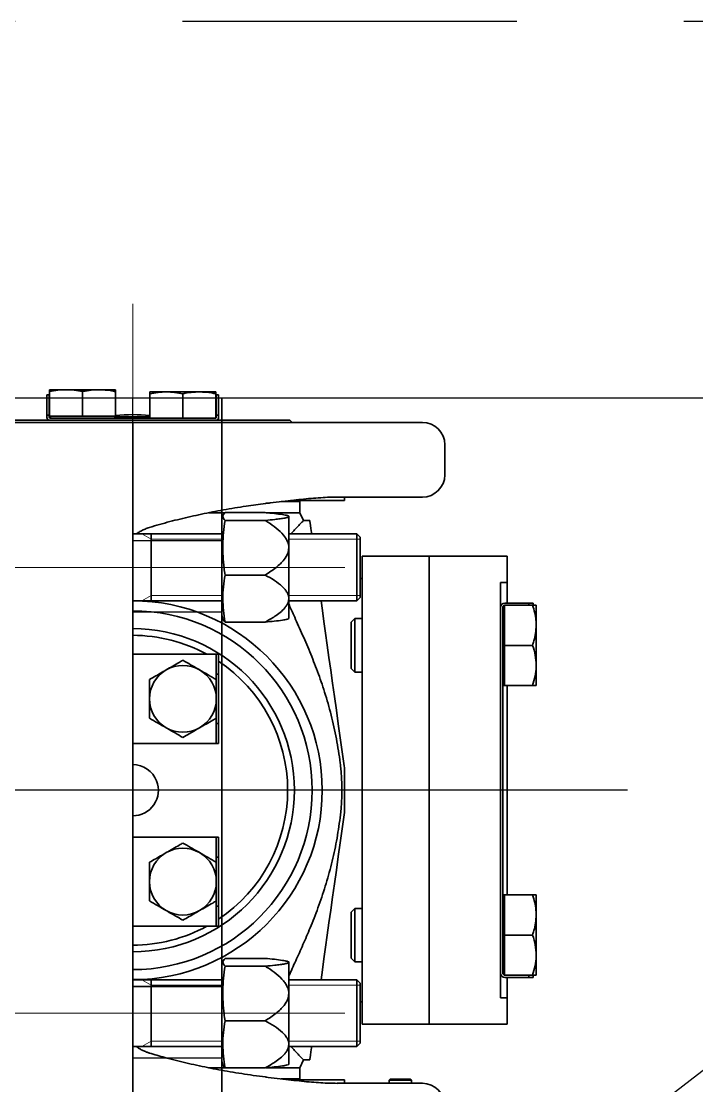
# Model space of a CAD drawing. Extents: x 39751 to 116307, y -36149 to -14965.
# Drawn here: x 44695.7 to 44998.7, y -20708.6 to -20231 of the extents above; entities that cross this region are included whole.
import ezdxf

# ---------------------------------------------------------------- set-up
doc = ezdxf.new("R2010")
doc.units = 0
doc.header["$LTSCALE"] = 1500
for name, pattern in [('CENTER', [1.32, 1.2, -0.05, 0.02, -0.05]), ('CENTER1', [1.02, 0.9, -0.05, 0.02, -0.05]), ('DASHED', [0.35, 0.3, -0.05]), ('HIDDEN1', [0.15, 0.1, -0.05]), ('PHAN', [0.76, 0.57, -0.05, 0.02, -0.05, 0.02, -0.05])]:
    doc.linetypes.add(name, pattern=pattern)
for name, color, linetype, lineweight in [('01-粗实线', 7, 'Continuous', 35), ('02-细实线', 3, 'Continuous', 18), ('05-中心线', 1, 'CENTER', 18)]:
    doc.layers.add(name, color=color, linetype=linetype, lineweight=lineweight)
doc.layers.add('confine6', color=4, linetype='CENTER1')
doc.layers.add('confine9', color=1, linetype='PHAN')

# ---------------------------------------------------------------- blocks, each defined once
blk = doc.blocks.new('A$C24265A49')
blk.add_line((0, 386), (1327.66, 386))
at = {"color": 7}
for p, q in [((391.79, 30.84), (391.79, 386)), ((431.79, 30.84), (431.79, 386)), ((431.79, 386), (431.79, 35)), ((832.68, 227.17), (602.68, 49.6))]:
    blk.add_line(p, q, dxfattribs=at)
at = {"color": 7, "linetype": 'DASHED'}
blk.add_line((391.79, 30.84), (391.79, 386), dxfattribs=at)
at = {"color": 7, "linetype": 'DASHED', "ltscale": 0.1}
for p, q in [((391.79, 322), (431.79, 322)), ((391.79, 322), (431.79, 322)), ((391.79, 290), (431.79, 290)), ((391.79, 290), (431.79, 290)), ((391.79, 122), (431.79, 122)), ((391.79, 122), (431.79, 122)), ((431.79, 122), (391.79, 122)), ((391.79, 90), (431.79, 90)), ((391.79, 90), (431.79, 90))]:
    blk.add_line(p, q, dxfattribs=at)
blk = doc.blocks.new('A$C4F9C0831')
at = {"layer": '01-粗实线'}
for p, q in [((1682.78, 444.93), (1675.36, 444.93)), ((1697.61, 444.93), (1682.78, 444.93)), ((1705.03, 444.93), (1697.61, 444.93)), ((1674.2, 442.56), (1675.2, 442.56)), ((1674.2, 433.56), (1674.2, 442.56)), ((1675.2, 442.56), (1675.2, 433.56)), ((1675.36, 433.02), (1675.36, 444.09)), ((1690.2, 433.02), (1690.2, 444.09)), ((1705.03, 433.02), (1705.03, 444.09)), ((1727.78, 443.93), (1720.36, 443.93)), ((1720.36, 432.22), (1720.36, 443.09)), ((1742.61, 443.93), (1727.78, 443.93)), ((1735.2, 432.22), (1735.2, 443.09)), ((1750.03, 443.93), (1742.61, 443.93)), ((1750.03, 432.25), (1750.03, 443.09)), ((1750.2, 442.56), (1751.2, 442.56)), ((1750.2, 433.56), (1750.2, 442.56)), ((1751.2, 442.56), (1751.2, 433.56)), ((1642.2, 431.22), (1675.5, 431.22)), ((1655.68, 430.22), (1662.7, 430.22)), ((1662.7, 430.22), (1712.7, 430.22)), ((1674.2, 433.56), (1674.2, 432.52)), ((1675.2, 433.56), (1674.2, 433.56)), ((1675.2, 433.56), (1675.2, 432.52)), ((1675.33, 432.99), (1676.1, 432.22)), ((1681.62, 433.02), (1675.36, 433.02)), ((1675.5, 432.22), (1749.9, 432.22)), ((1675.5, 431.22), (1677.35, 431.22)), ((1677.35, 431.22), (1748.04, 431.22)), ((1683.94, 433.02), (1681.62, 433.02)), ((1690.2, 433.02), (1683.94, 433.02)), ((1696.46, 433.02), (1690.2, 433.02)), ((1698.77, 433.02), (1696.46, 433.02)), ((1705.03, 433.02), (1698.77, 433.02)), ((1704.29, 432.22), (1705.06, 432.99)), ((1720.36, 432.74), (1704.81, 432.74)), ((1712.59, 430.22), (1717.23, 430.22)), ((1712.7, 430.22), (1712.7, 390.22)), ((1717.23, 430.22), (1771.03, 430.22)), ((1748.04, 431.22), (1749.9, 431.22)), ((1749.9, 431.22), (1783.2, 431.22)), ((1750.2, 432.52), (1750.2, 433.56)), ((1751.2, 433.56), (1750.2, 433.56)), ((1751.2, 432.52), (1751.2, 433.56)), ((1771.03, 430.22), (1842.7, 430.22)), ((1784.2, 430.22), (1783.2, 431.22)), ((1852.7, 406.72), (1852.7, 420.22)), ((1804.38, 396.72), (1804.01, 396.7)), ((1842.7, 396.72), (1804.38, 396.72)), ((1807.7, 395.22), (1807.7, 396.72)), ((1779.34, 394.72), (1787.7, 394.72)), ((1807.7, 395.22), (1783.54, 395.22)), ((1787.7, 389.72), (1787.7, 394.72)), ((1712.7, 362.64), (1712.7, 390.22)), ((1746.84, 389.72), (1754.13, 389.72)), ((1753.19, 388.43), (1752.7, 386.59)), ((1754.09, 389.75), (1772.14, 389.75)), ((1772.58, 389.72), (1787.7, 389.72)), ((1782.7, 388.22), (1782.06, 388.43)), ((1782.7, 388.02), (1782.7, 388.22)), ((1782.7, 374.03), (1782.7, 388.02)), ((1789.34, 386.19), (1787.7, 389.72)), ((1752.7, 345.47), (1752.7, 386.59)), ((1754.09, 386.29), (1772.14, 386.29)), ((1792.1, 386.22), (1789.28, 386.22)), ((1752.7, 380.22), (1712.7, 380.22)), ((1721.02, 380.22), (1721.02, 350.22)), ((1813.2, 380.22), (1782.7, 380.22)), ((1814.7, 378.72), (1813.2, 380.22)), ((1813.2, 373.2), (1813.2, 380.22)), ((1814.7, 378.72), (1814.7, 372.41)), ((1782.7, 351.22), (1782.7, 374.03)), ((1813.2, 350.22), (1813.2, 373.2)), ((1814.7, 372.41), (1814.7, 351.72)), ((1845.7, 370.22), (1815.7, 370.22)), ((1815.7, 370.22), (1815.7, 367.39)), ((1880.7, 370.22), (1845.7, 370.22)), ((1845.7, 370.22), (1845.7, 367.39)), ((1880.7, 370.22), (1880.7, 367.39)), ((1815.7, 367.39), (1815.7, 350.65)), ((1845.7, 350.65), (1845.7, 367.39)), ((1880.7, 367.39), (1880.7, 358.43)), ((1712.7, 362.64), (1712.7, 341.43)), ((1754.09, 361.76), (1772.14, 361.76)), ((1815.7, 360.22), (1814.7, 360.22)), ((1880.7, 358.43), (1877.7, 358.43)), ((1877.7, 350.65), (1877.7, 358.43)), ((1880.7, 349.22), (1880.7, 358.43)), ((1712.7, 350.22), (1752.7, 350.22)), ((1782.7, 351.22), (1782.7, 342.22)), ((1782.7, 350.22), (1813.2, 350.22)), ((1813.2, 350.22), (1814.7, 351.72)), ((1815.7, 350.65), (1815.7, 326.37)), ((1845.7, 326.37), (1845.7, 350.65)), ((1877.7, 347.22), (1877.7, 350.65)), ((1890.34, 349.22), (1879.7, 349.22)), ((1890.34, 348.22), (1890.34, 349.22)), ((1890.34, 349.22), (1892.34, 349.22)), ((1892.34, 349.22), (1892.34, 348.22)), ((1752.7, 343.84), (1752.7, 345.47)), ((1877.7, 347.22), (1877.7, 336.62)), ((1878.7, 347.22), (1878.7, 183.22)), ((1879.5, 339.22), (1879.5, 348.19)), ((1890.34, 348.22), (1879.7, 348.22)), ((1892.34, 348.22), (1890.34, 348.22)), ((1893.7, 339.22), (1893.7, 348.22)), ((1712.7, 341.43), (1712.7, 324)), ((1752.7, 343.84), (1753.19, 342)), ((1754.09, 340.68), (1772.14, 340.68)), ((1782.06, 342), (1782.7, 342.22)), ((1812.34, 342.22), (1810.7, 340.57)), ((1810.7, 340.57), (1810.7, 319.86)), ((1815.7, 342.22), (1812.34, 342.22)), ((1812.34, 342.22), (1812.34, 318.22)), ((1879.5, 330.22), (1879.5, 339.22)), ((1893.7, 321.22), (1893.7, 339.22)), ((1877.7, 326.37), (1877.7, 336.62)), ((1879.5, 321.22), (1879.5, 330.22)), ((1879.5, 330.22), (1892.09, 330.22)), ((1749.9, 326.22), (1712.7, 326.22)), ((1750.2, 326.22), (1749.9, 326.22)), ((1750.2, 326.22), (1751.2, 326.22)), ((1750.2, 317.22), (1750.2, 326.22)), ((1751.2, 326.22), (1751.2, 317.22)), ((1815.7, 326.37), (1815.7, 204.06)), ((1845.7, 204.06), (1845.7, 326.37)), ((1877.7, 322.8), (1877.7, 326.37)), ((1712.7, 324), (1712.7, 302.79)), ((1877.7, 322.8), (1877.7, 207.63)), ((1879.5, 312.22), (1879.5, 321.22)), ((1893.7, 312.22), (1893.7, 321.22)), ((1751.2, 317.22), (1750.2, 317.22)), ((1750.2, 314.88), (1750.2, 317.22)), ((1751.2, 295.22), (1751.2, 317.22)), ((1810.7, 319.86), (1812.34, 318.22)), ((1812.34, 318.22), (1815.7, 318.22)), ((1878.7, 312.22), (1879.5, 312.22)), ((1879.5, 312.22), (1892.09, 312.22)), ((1880.7, 218.22), (1880.7, 312.22)), ((1712.7, 302.79), (1712.7, 227.64)), ((1750.2, 295.22), (1750.2, 297.55)), ((1750.2, 295.22), (1751.2, 295.22)), ((1750.2, 286.22), (1750.2, 295.22)), ((1751.2, 295.22), (1751.2, 286.22)), ((1712.7, 286.22), (1749.9, 286.22)), ((1749.9, 286.22), (1750.2, 286.22)), ((1751.2, 286.22), (1750.2, 286.22)), ((1807.56, 276.22), (1807.7, 275.22)), ((1807.7, 275.22), (1807.7, 255.22)), ((1807.7, 255.22), (1807.56, 254.22)), ((1749.9, 244.22), (1712.7, 244.22)), ((1750.2, 244.22), (1749.9, 244.22)), ((1750.2, 244.22), (1751.2, 244.22)), ((1750.2, 235.22), (1750.2, 244.22)), ((1751.2, 244.22), (1751.2, 235.22)), ((1751.2, 235.22), (1750.2, 235.22)), ((1750.2, 232.88), (1750.2, 235.22)), ((1751.2, 213.22), (1751.2, 235.22)), ((1712.7, 227.64), (1712.7, 206.43)), ((1750.2, 213.22), (1750.2, 215.55)), ((1879.5, 218.22), (1878.7, 218.22)), ((1879.5, 209.22), (1879.5, 218.22)), ((1879.5, 218.22), (1892.09, 218.22)), ((1893.7, 209.22), (1893.7, 218.22)), ((1750.2, 213.22), (1751.2, 213.22)), ((1750.2, 204.22), (1750.2, 213.22)), ((1751.2, 213.22), (1751.2, 204.22)), ((1812.34, 212.22), (1810.7, 210.57)), ((1810.7, 210.57), (1810.7, 189.86)), ((1815.7, 212.22), (1812.34, 212.22)), ((1812.34, 212.22), (1812.34, 188.22)), ((1712.7, 206.43), (1712.7, 189)), ((1877.7, 204.06), (1877.7, 207.63)), ((1879.5, 200.22), (1879.5, 209.22)), ((1893.7, 191.22), (1893.7, 209.22)), ((1712.7, 204.22), (1749.9, 204.22)), ((1749.9, 204.22), (1750.2, 204.22)), ((1751.2, 204.22), (1750.2, 204.22)), ((1815.7, 204.06), (1815.7, 179.78)), ((1845.7, 179.78), (1845.7, 204.06)), ((1877.7, 193.81), (1877.7, 204.06)), ((1879.5, 191.22), (1879.5, 200.22)), ((1879.5, 200.22), (1892.09, 200.22)), ((1877.7, 193.81), (1877.7, 183.22)), ((1879.5, 182.24), (1879.5, 191.22)), ((1893.7, 182.22), (1893.7, 191.22)), ((1712.7, 189), (1712.7, 167.79)), ((1753.19, 188.43), (1752.7, 186.59)), ((1752.7, 145.47), (1752.7, 186.59)), ((1754.09, 189.75), (1772.14, 189.75)), ((1754.09, 186.29), (1772.14, 186.29)), ((1782.7, 188.22), (1782.06, 188.43)), ((1782.7, 188.02), (1782.7, 188.22)), ((1782.7, 174.03), (1782.7, 188.02)), ((1810.7, 189.86), (1812.34, 188.22)), ((1812.34, 188.22), (1815.7, 188.22)), ((1877.7, 179.78), (1877.7, 183.22)), ((1879.7, 182.22), (1890.34, 182.22)), ((1890.34, 181.22), (1890.34, 182.22)), ((1890.34, 182.22), (1892.34, 182.22)), ((1892.34, 182.22), (1892.34, 181.22)), ((1752.7, 180.22), (1712.7, 180.22)), ((1721.02, 180.22), (1721.02, 150.22)), ((1813.2, 180.22), (1782.7, 180.22)), ((1814.7, 178.72), (1813.2, 180.22)), ((1813.2, 173.2), (1813.2, 180.22)), ((1814.7, 178.72), (1814.7, 172.41)), ((1815.7, 179.78), (1815.7, 163.04)), ((1845.7, 163.04), (1845.7, 179.78)), ((1877.7, 172), (1877.7, 179.78)), ((1879.7, 181.22), (1890.34, 181.22)), ((1880.7, 172), (1880.7, 181.22)), ((1892.34, 181.22), (1890.34, 181.22)), ((1782.7, 151.22), (1782.7, 174.03)), ((1813.2, 150.22), (1813.2, 173.2)), ((1814.7, 172.41), (1814.7, 151.72)), ((1877.7, 172), (1880.7, 172)), ((1880.7, 172), (1880.7, 163.04)), ((1712.7, 140.22), (1712.7, 167.79)), ((1814.7, 170.22), (1815.7, 170.22)), ((1815.7, 163.04), (1815.7, 160.22)), ((1845.7, 163.04), (1845.7, 160.22)), ((1880.7, 163.04), (1880.7, 160.22)), ((1754.09, 161.76), (1772.14, 161.76)), ((1815.7, 160.22), (1845.7, 160.22)), ((1845.7, 160.22), (1880.7, 160.22)), ((1712.7, 150.22), (1752.7, 150.22)), ((1782.7, 142.22), (1782.7, 151.22)), ((1782.7, 150.22), (1813.2, 150.22)), ((1813.2, 150.22), (1814.7, 151.72)), ((1752.7, 143.84), (1752.7, 145.47)), ((1752.7, 143.84), (1753.19, 142)), ((1787.7, 140.72), (1789.34, 144.24)), ((1789.28, 144.22), (1792.1, 144.22)), ((1712.7, 140.22), (1712.7, 100.22)), ((1754.12, 140.72), (1746.69, 140.72)), ((1746.7, 140.72), (1754.13, 140.72)), ((1754.09, 140.68), (1772.14, 140.68)), ((1772.58, 140.72), (1787.7, 140.72)), ((1787.7, 140.72), (1772.59, 140.72)), ((1782.06, 142), (1782.7, 142.22)), ((1787.7, 135.72), (1787.7, 140.72)), ((1787.7, 135.72), (1779.34, 135.72)), ((1807.7, 135.22), (1783.53, 135.22)), ((1807.7, 133.72), (1807.7, 135.22)), ((1828.2, 135.62), (1827.7, 135.12)), ((1827.7, 135.12), (1827.7, 133.72)), ((1835.96, 135.12), (1827.7, 135.12)), ((1828.2, 135.62), (1835.64, 135.62)), ((1835.64, 135.62), (1837.2, 135.62)), ((1837.7, 135.12), (1835.96, 135.12)), ((1837.7, 135.12), (1837.2, 135.62)), ((1837.7, 133.72), (1837.7, 135.12)), ((1804.38, 133.72), (1842.7, 133.72))]:
    blk.add_line(p, q, dxfattribs=at)
at = {"layer": '01-粗实线', "flags": 128}
for points in [[(1792.1, 386.22), (1792.1, 386.17), (1792.15, 385.81), (1792.25, 385.1), (1792.4, 384.02), (1792.6, 382.6), (1792.85, 380.83), (1792.94, 380.22)], [(1797.16, 350.22), (1797.77, 345.85), (1798.47, 340.87), (1799.2, 335.69), (1799.95, 330.31), (1800.74, 324.75), (1801.54, 319.03), (1802.36, 313.18), (1803.2, 307.21), (1804.05, 301.13), (1804.92, 294.97), (1805.79, 288.75), (1806.67, 282.49), (1807.56, 276.22)], [(1807.56, 254.22), (1806.67, 247.94), (1805.79, 241.68), (1804.92, 235.46), (1804.05, 229.3), (1803.2, 223.22), (1802.36, 217.25), (1801.54, 211.4), (1800.74, 205.68), (1799.95, 200.12), (1799.2, 194.74), (1798.47, 189.56), (1797.77, 184.58), (1797.16, 180.22)], [(1792.94, 150.22), (1792.85, 149.6), (1792.6, 147.83), (1792.4, 146.41), (1792.25, 145.33), (1792.15, 144.62), (1792.1, 144.26), (1792.1, 144.22)]]:
    blk.add_lwpolyline(points, dxfattribs=at)
at = {"layer": '01-粗实线'}
for centre, radius, start, end in [((1675.5, 432.52), 1.3, 180, 270), ((1675.5, 432.52), 0.3, 180, 270), ((1712.7, 365.59), 68.13, 83.5398, 96.4602), ((1749.9, 432.52), 0.3, 270, 360), ((1749.9, 432.52), 1.3, 270, 0), ((1842.7, 420.22), 10, 0, 90), ((1842.7, 406.72), 10, 270, 0), ((1712.7, 265.22), 84.99, 270, 90), ((1879.7, 347.22), 2, 90, 180), ((1712.7, 265.22), 80.5, 0, 90), ((1879.7, 347.22), 1, 90, 180), ((1712.7, 265.22), 72.5, 270, 90), ((1712.7, 265.22), 69.5, 61.3659, 90), ((1735.2, 306.22), 15, 60, 120), ((1712.7, 265.22), 69.5, 303.6389, 56.3611), ((1735.2, 306.22), 15, 120, 180), ((1735.2, 306.22), 15, 0, 60), ((1735.2, 306.22), 15, 180, 240), ((1735.2, 306.22), 15, 300, 0), ((1735.2, 306.22), 15, 240, 300), ((1712.7, 265.22), 11.5, 21.3473, 90), ((1712.7, 265.22), 93.86, 353.2699, 6.7301), ((1712.7, 265.22), 11.5, 270, 21.3473), ((1712.7, 265.22), 80.5, 270, 0), ((1735.2, 224.22), 15, 60, 120), ((1735.2, 224.22), 15, 120, 180), ((1735.2, 224.22), 15, 0, 60), ((1735.2, 224.22), 15, 180, 240), ((1735.2, 224.22), 15, 300, 0), ((1735.2, 224.22), 15, 240, 300), ((1712.7, 265.22), 69.5, 270, 298.6341), ((1879.7, 183.22), 2, 180, 270), ((1879.7, 183.22), 1, 180, 270), ((1842.7, 123.72), 10, 0, 90)]:
    blk.add_arc(centre, radius, start, end, dxfattribs=at)
for points, knots in [([(1675.36, 444.09), (1676.59, 444.33), (1679.04, 444.8), (1681.53, 444.89), (1682.78, 444.93)], [0, 0, 0, 0, 0.498112, 1, 1, 1, 1]), ([(1675.36, 444.93), (1675.36, 444.89), (1675.36, 444.81), (1675.36, 444.33), (1675.36, 444.09)], [0, 0, 0, 0, 0.49778, 1, 1, 1, 1]), ([(1682.78, 444.93), (1684.02, 444.89), (1686.51, 444.81), (1688.96, 444.33), (1690.2, 444.09)], [0, 0, 0, 0, 0.497781, 1, 1, 1, 1]), ([(1690.2, 444.09), (1690.26, 444.11), (1691.51, 444.37), (1693.98, 444.8), (1696.4, 444.89), (1697.61, 444.93)], [0, 0, 0, 0, 0.026969, 0.511713, 1, 1, 1, 1]), ([(1697.61, 444.93), (1699.47, 444.84), (1701.96, 444.72), (1704.41, 444.22), (1705.03, 444.09)], [0, 0, 0, 0, 0.746933, 1, 1, 1, 1]), ([(1705.03, 444.09), (1705.03, 444.33), (1705.03, 444.8), (1705.03, 444.89), (1705.03, 444.93)], [0, 0, 0, 0, 0.498113, 1, 1, 1, 1]), ([(1720.36, 443.09), (1721.59, 443.33), (1724.04, 443.8), (1726.53, 443.89), (1727.78, 443.93)], [0, 0, 0, 0, 0.498112, 1, 1, 1, 1]), ([(1720.36, 443.93), (1720.36, 443.89), (1720.36, 443.81), (1720.36, 443.33), (1720.36, 443.09)], [0, 0, 0, 0, 0.49778, 1, 1, 1, 1]), ([(1727.78, 443.93), (1729.02, 443.89), (1731.51, 443.81), (1733.96, 443.33), (1735.2, 443.09)], [0, 0, 0, 0, 0.497781, 1, 1, 1, 1]), ([(1735.2, 443.09), (1735.26, 443.11), (1736.51, 443.37), (1738.98, 443.8), (1741.4, 443.89), (1742.61, 443.93)], [0, 0, 0, 0, 0.02697, 0.511713, 1, 1, 1, 1]), ([(1742.61, 443.93), (1744.47, 443.84), (1746.96, 443.72), (1749.41, 443.22), (1750.03, 443.09)], [0, 0, 0, 0, 0.746933, 1, 1, 1, 1]), ([(1750.03, 443.09), (1750.03, 443.33), (1750.03, 443.8), (1750.03, 443.89), (1750.03, 443.93)], [0, 0, 0, 0, 0.498113, 1, 1, 1, 1]), ([(1772.25, 393.88), (1772.96, 393.96), (1775.52, 394.28), (1779.78, 394.79), (1784.78, 395.37), (1789.46, 395.86), (1793.84, 396.26), (1798.05, 396.55), (1801.45, 396.7), (1803.35, 396.7), (1804.01, 396.7)], [0, 0, 0, 0, 0.0598138, 0.2157321, 0.3696006, 0.505001, 0.6468535, 0.7878063, 0.9250895, 1, 1, 1, 1]), ([(1720.09, 383.13), (1721.64, 383.58), (1726.24, 384.93), (1734.04, 386.96), (1743.59, 389.14), (1753.46, 391.06), (1763.05, 392.65), (1769.36, 393.48), (1772.27, 393.86)], [0, 0, 0, 0, 0.090548, 0.269117, 0.452516, 0.641219, 0.834677, 1, 1, 1, 1]), ([(1754.09, 386.29), (1753.83, 386.58), (1753.3, 387.14), (1753.05, 388.01), (1753.29, 388.88), (1753.82, 389.46), (1754.09, 389.75)], [0, 0, 0, 0, 0.247646, 0.49521, 0.747561, 1, 1, 1, 1]), ([(1772.14, 389.75), (1773.53, 389.62), (1776.31, 389.37), (1779.25, 389), (1781.05, 388.69), (1782.14, 388.43), (1782.66, 388.2), (1782.69, 388.05), (1782.7, 388.02)], [0, 0, 0, 0, 0.289379, 0.577548, 0.689126, 0.800476, 0.962059, 1, 1, 1, 1]), ([(1782.7, 388.02), (1782.64, 387.92), (1782.53, 387.75), (1781.8, 387.52), (1780.67, 387.27), (1778.89, 386.99), (1775.97, 386.64), (1773.61, 386.43), (1772.14, 386.29)], [0, 0, 0, 0, 0.124847, 0.224528, 0.324424, 0.508314, 0.692772, 1, 1, 1, 1]), ([(1714.41, 380.22), (1714.47, 380.27), (1714.87, 380.61), (1715.84, 381.24), (1717.36, 382.04), (1718.81, 382.66), (1719.83, 382.97), (1720.18, 383.08)], [0, 0, 0, 0, 0.055693, 0.333518, 0.601481, 0.861406, 1, 1, 1, 1]), ([(1754.09, 361.76), (1753.94, 362.79), (1753.56, 365.58), (1753.18, 370.17), (1753.08, 375.53), (1753.38, 380.91), (1753.85, 384.5), (1754.09, 386.29)], [0, 0, 0, 0, 0.126674, 0.343326, 0.559942, 0.779944, 1, 1, 1, 1]), ([(1772.14, 386.29), (1772.55, 386.03), (1774.27, 384.94), (1777.18, 382.89), (1779.86, 380.37), (1781.46, 378.17), (1782.4, 376.34), (1782.7, 374.89), (1782.7, 374.03), (1782.7, 374.03)], [0, 0, 0, 0, 0.085568, 0.355657, 0.624456, 0.733671, 0.842627, 0.998236, 1, 1, 1, 1]), ([(1783.59, 380.22), (1784.19, 380.85), (1785.45, 382.18), (1786.97, 383.77), (1788.21, 385.06), (1788.99, 385.86), (1789.34, 386.23), (1789.29, 386.18), (1789.28, 386.16)], [0, 0, 0, 0, 0.170829, 0.359037, 0.552385, 0.745718, 0.934151, 1, 1, 1, 1]), ([(1782.7, 374.03), (1782.6, 373.19), (1782.37, 371.26), (1780.82, 368.86), (1778.95, 366.82), (1776.2, 364.42), (1773.82, 362.86), (1772.14, 361.76)], [0, 0, 0, 0, 0.153672, 0.35611, 0.502015, 0.648145, 1, 1, 1, 1]), ([(1754.09, 340.68), (1753.83, 342.42), (1753.3, 345.88), (1753.05, 351.15), (1753.29, 356.46), (1753.82, 359.99), (1754.09, 361.76)], [0, 0, 0, 0, 0.247646, 0.49521, 0.747561, 1, 1, 1, 1]), ([(1772.14, 361.76), (1773.53, 360.99), (1776.31, 359.45), (1779.25, 357.22), (1781.05, 355.32), (1782.14, 353.75), (1782.66, 352.33), (1782.69, 351.4), (1782.7, 351.22)], [0, 0, 0, 0, 0.289379, 0.577548, 0.689126, 0.800476, 0.962059, 1, 1, 1, 1]), ([(1782.7, 351.22), (1782.64, 350.64), (1782.53, 349.59), (1781.8, 348.18), (1780.67, 346.64), (1778.89, 344.96), (1775.97, 342.83), (1773.61, 341.51), (1772.14, 340.68)], [0, 0, 0, 0, 0.124846, 0.224529, 0.324424, 0.508315, 0.692773, 1, 1, 1, 1]), ([(1782.7, 348.82), (1783.43, 347.16), (1785.25, 343.01), (1788.48, 335.88), (1792.11, 327.45), (1795.63, 318.57), (1798.92, 309.08), (1801.79, 298.98), (1804.15, 288.33), (1805.38, 280.67), (1805.86, 276.62), (1805.91, 276.22)], [0, 0, 0, 0, 0.083809, 0.209233, 0.335125, 0.460957, 0.586298, 0.719173, 0.852414, 0.985201, 1, 1, 1, 1]), ([(1892.09, 348.22), (1892.43, 347.11), (1893.11, 344.88), (1893.62, 341.86), (1893.67, 339.96), (1893.7, 339.22)], [0, 0, 0, 0, 0.3761823, 0.7558189, 1, 1, 1, 1]), ([(1893.7, 348.22), (1893.69, 348.22), (1893.68, 348.22), (1893.38, 348.22), (1892.66, 348.22), (1892.34, 348.22)], [0, 0, 0, 0, 0.0783556, 0.593247, 1, 1, 1, 1]), ([(1753.25, 342.02), (1753.28, 341.86), (1753.37, 341.42), (1753.8, 340.97), (1754.09, 340.68)], [0, 0, 0, 0, 0.347043, 1, 1, 1, 1]), ([(1772.14, 340.68), (1773.51, 340.81), (1776.27, 341.06), (1779.26, 341.42), (1781.02, 341.74), (1781.83, 341.9), (1782.02, 342), (1782.05, 342.02)], [0, 0, 0, 0, 0.347889, 0.701115, 0.835248, 0.971789, 1, 1, 1, 1]), ([(1893.7, 339.22), (1893.64, 338.05), (1893.54, 335.69), (1892.87, 332.69), (1892.3, 330.88), (1892.09, 330.22)], [0, 0, 0, 0, 0.383871, 0.773341, 1, 1, 1, 1]), ([(1892.09, 330.22), (1892.54, 328.75), (1893.45, 325.8), (1893.61, 322.75), (1893.7, 321.22)], [0, 0, 0, 0, 0.495458, 1, 1, 1, 1]), ([(1735.2, 323.54), (1734.66, 323.22), (1733.17, 322.37), (1730.67, 320.92), (1728.69, 319.78), (1727.7, 319.21)], [0, 0, 0, 0, 0.220542, 0.607744, 1, 1, 1, 1]), ([(1742.7, 319.21), (1742.52, 319.31), (1741.17, 320.09), (1738.63, 321.55), (1736.35, 322.87), (1735.2, 323.54)], [0, 0, 0, 0, 0.070102, 0.530791, 1, 1, 1, 1]), ([(1893.7, 321.22), (1893.69, 321), (1893.68, 319.39), (1893.33, 316.34), (1892.5, 313.6), (1892.09, 312.22)], [0, 0, 0, 0, 0.070107, 0.530793, 1, 1, 1, 1]), ([(1727.7, 319.21), (1727.09, 318.85), (1725.52, 317.95), (1723, 316.49), (1721.14, 315.42), (1720.2, 314.88)], [0, 0, 0, 0, 0.2393581, 0.6175791, 1, 1, 1, 1]), ([(1750.2, 314.88), (1748.98, 315.58), (1746.52, 317), (1743.98, 318.47), (1742.7, 319.21)], [0, 0, 0, 0, 0.495457, 1, 1, 1, 1]), ([(1720.2, 314.88), (1720.2, 313.47), (1720.2, 310.63), (1720.2, 307.7), (1720.2, 306.22)], [0, 0, 0, 0, 0.495458, 1, 1, 1, 1]), ([(1750.2, 306.22), (1750.2, 306.42), (1750.2, 307.97), (1750.2, 310.91), (1750.2, 313.54), (1750.2, 314.88)], [0, 0, 0, 0, 0.070103, 0.530792, 1, 1, 1, 1]), ([(1892.09, 312.22), (1892.54, 312.22), (1893.45, 312.22), (1893.61, 312.22), (1893.7, 312.22)], [0, 0, 0, 0, 0.4954579, 1, 1, 1, 1]), ([(1720.2, 306.22), (1720.2, 306.01), (1720.2, 304.46), (1720.2, 301.52), (1720.2, 298.89), (1720.2, 297.55)], [0, 0, 0, 0, 0.070104, 0.530791, 1, 1, 1, 1]), ([(1750.2, 297.55), (1750.2, 298.96), (1750.2, 301.8), (1750.2, 304.73), (1750.2, 306.22)], [0, 0, 0, 0, 0.495458, 1, 1, 1, 1]), ([(1720.2, 297.55), (1721.41, 296.85), (1723.87, 295.43), (1726.41, 293.96), (1727.7, 293.22)], [0, 0, 0, 0, 0.495457, 1, 1, 1, 1]), ([(1742.7, 293.22), (1743.68, 293.79), (1745.66, 294.93), (1748.16, 296.38), (1749.66, 297.24), (1750.2, 297.55)], [0, 0, 0, 0, 0.38687, 0.779459, 1, 1, 1, 1]), ([(1727.7, 293.22), (1727.87, 293.12), (1729.22, 292.34), (1731.76, 290.88), (1734.04, 289.56), (1735.2, 288.89)], [0, 0, 0, 0, 0.070103, 0.530791, 1, 1, 1, 1]), ([(1735.2, 288.89), (1736.13, 289.43), (1737.99, 290.51), (1740.51, 291.96), (1742.09, 292.87), (1742.7, 293.22)], [0, 0, 0, 0, 0.378556, 0.760643, 1, 1, 1, 1]), ([(1805.91, 254.22), (1805.43, 250.7), (1804.48, 243.68), (1802.26, 233.34), (1799.51, 223.29), (1796.28, 213.61), (1792.9, 204.79), (1789.47, 196.79), (1786.23, 189.57), (1783.9, 184.52), (1782.85, 181.99), (1782.7, 181.63)], [0, 0, 0, 0, 0.128329, 0.256675, 0.385867, 0.515414, 0.644701, 0.756643, 0.868936, 0.981135, 1, 1, 1, 1]), ([(1735.2, 241.54), (1734.66, 241.22), (1733.17, 240.37), (1730.67, 238.92), (1728.69, 237.78), (1727.7, 237.21)], [0, 0, 0, 0, 0.220542, 0.607744, 1, 1, 1, 1]), ([(1742.7, 237.21), (1742.52, 237.31), (1741.17, 238.09), (1738.63, 239.55), (1736.35, 240.87), (1735.2, 241.54)], [0, 0, 0, 0, 0.070103, 0.530791, 1, 1, 1, 1]), ([(1727.7, 237.21), (1727.09, 236.85), (1725.52, 235.95), (1723, 234.49), (1721.14, 233.42), (1720.2, 232.88)], [0, 0, 0, 0, 0.239358, 0.617579, 1, 1, 1, 1]), ([(1750.2, 232.88), (1748.98, 233.58), (1746.52, 235), (1743.98, 236.47), (1742.7, 237.21)], [0, 0, 0, 0, 0.495457, 1, 1, 1, 1]), ([(1720.2, 232.88), (1720.2, 231.47), (1720.2, 228.63), (1720.2, 225.7), (1720.2, 224.22)], [0, 0, 0, 0, 0.495458, 1, 1, 1, 1]), ([(1750.2, 224.22), (1750.2, 224.42), (1750.2, 225.97), (1750.2, 228.91), (1750.2, 231.54), (1750.2, 232.88)], [0, 0, 0, 0, 0.070104, 0.530791, 1, 1, 1, 1]), ([(1720.2, 224.22), (1720.2, 224.01), (1720.2, 222.46), (1720.2, 219.52), (1720.2, 216.89), (1720.2, 215.55)], [0, 0, 0, 0, 0.070103, 0.530792, 1, 1, 1, 1]), ([(1750.2, 215.55), (1750.2, 216.96), (1750.2, 219.8), (1750.2, 222.73), (1750.2, 224.22)], [0, 0, 0, 0, 0.495458, 1, 1, 1, 1]), ([(1720.2, 215.55), (1721.41, 214.85), (1723.87, 213.43), (1726.41, 211.96), (1727.7, 211.22)], [0, 0, 0, 0, 0.495457, 1, 1, 1, 1]), ([(1742.7, 211.22), (1743.68, 211.79), (1745.66, 212.93), (1748.16, 214.38), (1749.66, 215.24), (1750.2, 215.55)], [0, 0, 0, 0, 0.38687, 0.779459, 1, 1, 1, 1]), ([(1892.09, 218.22), (1892.43, 217.11), (1893.11, 214.88), (1893.62, 211.86), (1893.67, 209.96), (1893.7, 209.22)], [0, 0, 0, 0, 0.376182, 0.755819, 1, 1, 1, 1]), ([(1893.7, 218.22), (1893.69, 218.22), (1893.68, 218.22), (1893.33, 218.22), (1892.5, 218.22), (1892.09, 218.22)], [0, 0, 0, 0, 0.070107, 0.530793, 1, 1, 1, 1]), ([(1727.7, 211.22), (1727.87, 211.12), (1729.22, 210.34), (1731.76, 208.88), (1734.04, 207.56), (1735.2, 206.89)], [0, 0, 0, 0, 0.070102, 0.530791, 1, 1, 1, 1]), ([(1735.2, 206.89), (1736.13, 207.43), (1737.99, 208.51), (1740.51, 209.96), (1742.09, 210.87), (1742.7, 211.22)], [0, 0, 0, 0, 0.3785562, 0.7606427, 1, 1, 1, 1]), ([(1893.7, 209.22), (1893.64, 208.05), (1893.54, 205.69), (1892.87, 202.69), (1892.3, 200.88), (1892.09, 200.22)], [0, 0, 0, 0, 0.383871, 0.773341, 1, 1, 1, 1]), ([(1892.09, 200.22), (1892.54, 198.75), (1893.45, 195.8), (1893.61, 192.75), (1893.7, 191.22)], [0, 0, 0, 0, 0.495458, 1, 1, 1, 1]), ([(1893.7, 191.22), (1893.69, 191), (1893.68, 189.39), (1893.33, 186.34), (1892.5, 183.6), (1892.09, 182.22)], [0, 0, 0, 0, 0.070107, 0.530793, 1, 1, 1, 1]), ([(1754.09, 161.76), (1753.94, 162.79), (1753.56, 165.58), (1753.18, 170.17), (1753.08, 175.53), (1753.38, 180.91), (1753.85, 184.5), (1754.09, 186.29)], [0, 0, 0, 0, 0.1266741, 0.3433261, 0.5599414, 0.7799437, 1, 1, 1, 1]), ([(1754.09, 186.29), (1753.83, 186.58), (1753.3, 187.14), (1753.05, 188.01), (1753.29, 188.88), (1753.82, 189.46), (1754.09, 189.75)], [0, 0, 0, 0, 0.2476456, 0.4952099, 0.7475614, 1, 1, 1, 1]), ([(1772.14, 189.75), (1773.53, 189.62), (1776.31, 189.37), (1779.25, 189), (1781.05, 188.69), (1782.14, 188.43), (1782.66, 188.2), (1782.69, 188.05), (1782.7, 188.02)], [0, 0, 0, 0, 0.289379, 0.577548, 0.689126, 0.800476, 0.962059, 1, 1, 1, 1]), ([(1782.7, 188.02), (1782.64, 187.92), (1782.53, 187.75), (1781.8, 187.52), (1780.67, 187.27), (1778.89, 186.99), (1775.97, 186.64), (1773.61, 186.43), (1772.14, 186.29)], [0, 0, 0, 0, 0.124847, 0.224528, 0.324424, 0.508314, 0.692772, 1, 1, 1, 1]), ([(1772.14, 186.29), (1772.55, 186.03), (1774.27, 184.94), (1777.18, 182.89), (1779.86, 180.37), (1781.46, 178.17), (1782.4, 176.34), (1782.7, 174.89), (1782.7, 174.03), (1782.7, 174.03)], [0, 0, 0, 0, 0.085568, 0.355657, 0.624456, 0.733671, 0.842627, 0.998236, 1, 1, 1, 1]), ([(1892.34, 182.22), (1892.69, 182.22), (1893.48, 182.22), (1893.62, 182.22), (1893.7, 182.22)], [0, 0, 0, 0, 0.435112, 1, 1, 1, 1]), ([(1782.7, 174.03), (1782.6, 173.19), (1782.37, 171.26), (1780.82, 168.86), (1778.95, 166.82), (1776.2, 164.42), (1773.82, 162.86), (1772.14, 161.76)], [0, 0, 0, 0, 0.153672, 0.35611, 0.502015, 0.648145, 1, 1, 1, 1]), ([(1754.09, 140.68), (1753.83, 142.42), (1753.3, 145.88), (1753.05, 151.15), (1753.29, 156.46), (1753.82, 159.99), (1754.09, 161.76)], [0, 0, 0, 0, 0.247646, 0.49521, 0.747561, 1, 1, 1, 1]), ([(1772.14, 161.76), (1773.53, 160.99), (1776.31, 159.45), (1779.25, 157.22), (1781.05, 155.32), (1782.14, 153.75), (1782.66, 152.33), (1782.69, 151.4), (1782.7, 151.22)], [0, 0, 0, 0, 0.289379, 0.577548, 0.689126, 0.800476, 0.962059, 1, 1, 1, 1]), ([(1720.17, 147.34), (1719.72, 147.47), (1718.67, 147.81), (1717.23, 148.43), (1715.83, 149.17), (1714.88, 149.78), (1714.48, 150.13), (1714.38, 150.22)], [0, 0, 0, 0, 0.174148, 0.415391, 0.662811, 0.917179, 1, 1, 1, 1]), ([(1782.7, 151.22), (1782.64, 150.64), (1782.53, 149.59), (1781.8, 148.18), (1780.67, 146.64), (1778.89, 144.96), (1775.97, 142.83), (1773.61, 141.51), (1772.14, 140.68)], [0, 0, 0, 0, 0.124846, 0.224529, 0.324424, 0.508314, 0.692772, 1, 1, 1, 1]), ([(1783.59, 150.22), (1784.19, 149.58), (1785.45, 148.25), (1786.97, 146.66), (1788.21, 145.37), (1788.99, 144.57), (1789.34, 144.2), (1789.29, 144.25), (1789.28, 144.27)], [0, 0, 0, 0, 0.170829, 0.359037, 0.552385, 0.745718, 0.934151, 1, 1, 1, 1]), ([(1772.27, 136.57), (1770.44, 136.8), (1765.14, 137.48), (1756.47, 138.84), (1746.36, 140.72), (1736.57, 142.87), (1727.84, 145.06), (1722.4, 146.63), (1720.09, 147.3)], [0, 0, 0, 0, 0.1038096, 0.3012181, 0.4943134, 0.6824782, 0.8651469, 1, 1, 1, 1]), ([(1753.25, 142.02), (1753.28, 141.86), (1753.37, 141.42), (1753.8, 140.97), (1754.09, 140.68)], [0, 0, 0, 0, 0.347043, 1, 1, 1, 1]), ([(1772.14, 140.68), (1773.51, 140.81), (1776.27, 141.06), (1779.26, 141.42), (1781.02, 141.74), (1781.83, 141.9), (1782.02, 142), (1782.05, 142.02)], [0, 0, 0, 0, 0.347889, 0.701115, 0.835248, 0.971789, 1, 1, 1, 1]), ([(1804.36, 133.71), (1803.22, 133.72), (1800.87, 133.75), (1797.04, 133.94), (1792.9, 134.25), (1788.46, 134.66), (1783.77, 135.17), (1778.75, 135.76), (1774.9, 136.23), (1772.66, 136.5), (1772.25, 136.55)], [0, 0, 0, 0, 0.124288, 0.255262, 0.39007, 0.528523, 0.670259, 0.814343, 0.966063, 1, 1, 1, 1])]:
    blk.add_open_spline(points, degree=3, knots=knots, dxfattribs=at)
at = {"layer": '02-细实线'}
for p, q in [((1721.02, 377.8), (1716.74, 380.22)), ((1721.02, 377.8), (1752.7, 377.8)), ((1782.7, 377.8), (1814.7, 377.8)), ((1721.02, 352.63), (1716.74, 350.22)), ((1721.02, 352.63), (1752.7, 352.63)), ((1782.7, 352.63), (1814.7, 352.63)), ((1721.02, 177.8), (1716.74, 180.22)), ((1721.02, 177.8), (1752.7, 177.8)), ((1782.7, 177.8), (1814.7, 177.8)), ((1721.02, 152.63), (1716.74, 150.22)), ((1721.02, 152.63), (1752.7, 152.63)), ((1782.7, 152.63), (1814.7, 152.63))]:
    blk.add_line(p, q, dxfattribs=at)
at = {"layer": '05-中心线', "ltscale": 0.3}
for p, q in [((1712.7, 483.43), (1712.7, 2.2)), ((1807.86, 365.22), (1598.64, 365.22)), ((1807.86, 165.22), (1598.64, 165.22))]:
    blk.add_line(p, q, dxfattribs=at)
at = {"layer": 'confine6', "ltscale": 0.3}
blk.add_line((1934.65, 265.22), (0, 265.22), dxfattribs=at)

msp = doc.modelspace()

# ---------------------------------------------------------------- linework, layer by layer
at = {"layer": 'confine9', "color": 2, "linetype": 'HIDDEN1'}
msp.add_line((43642.95, -20231.01), (67135.67, -20231.01), dxfattribs=at)

# ---------------------------------------------------------------- block references
for name, p in [('A$C4F9C0831', (43032.98, -20841.22)), ('A$C24265A49', (44353.89, -20786.01))]:
    msp.add_blockref(name, p)

doc.saveas('drawing.dxf')
